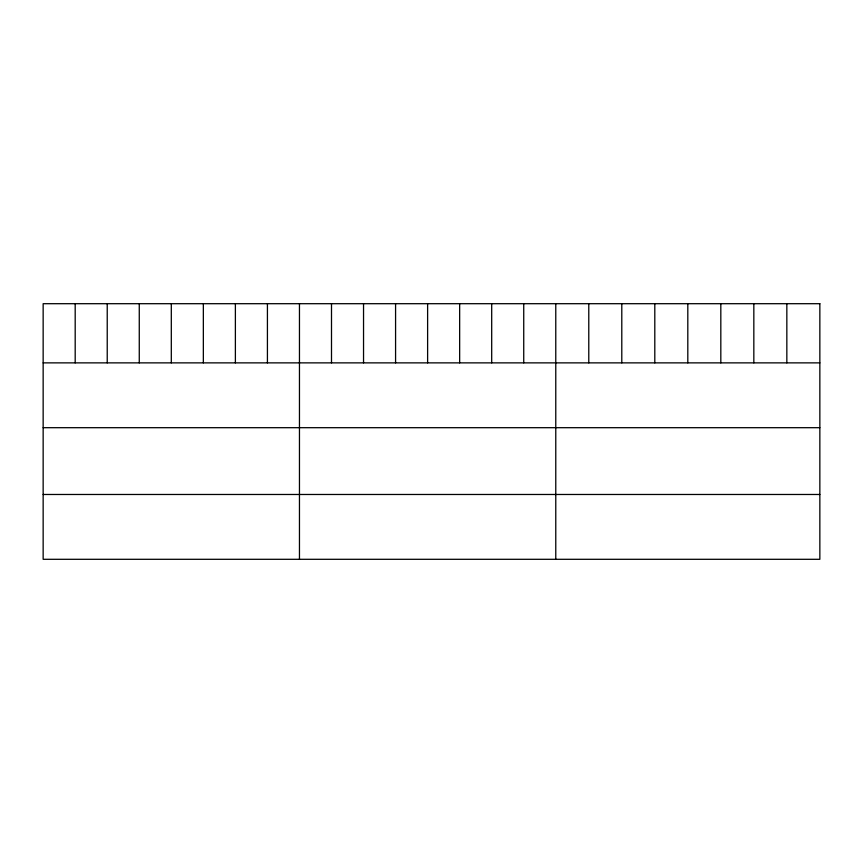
<?xml version="1.0" encoding="UTF-8"?>
<svg xmlns="http://www.w3.org/2000/svg" width="863" height="863" viewBox="0 0 863 863"><rect width="100%" height="100%" fill="white"/><g stroke="black" fill="none" stroke-linecap="round" stroke-linejoin="round"><path stroke-width="1.29" d="M43.15 362.87L819.85 362.87M43.15 427.692L819.85 427.692M43.15 494.477L819.85 494.477M786.84 303.7L786.84 362.87M753.831 303.7L753.831 362.87M720.821 303.7L720.821 362.87M687.811 303.7L687.811 362.87M654.801 303.7L654.801 362.87M621.792 303.7L621.792 362.87M588.782 303.7L588.782 362.87M555.772 303.7L555.772 559.3M523.733 303.7L523.733 362.87M491.694 303.7L491.694 362.87M459.655 303.7L459.655 362.87M427.617 303.7L427.617 362.87M395.578 303.7L395.578 362.87M363.539 303.7L363.539 362.87M331.5 303.7L331.5 362.87M299.461 303.7L299.461 559.3M267.422 303.7L267.422 362.87M235.383 303.7L235.383 362.87M203.344 303.7L203.344 362.87M171.306 303.7L171.306 362.87M139.267 303.7L139.267 362.87M107.228 303.7L107.228 362.87M75.189 303.7L75.189 362.87M819.85 303.7L43.15 303.7L43.15 559.3L819.85 559.3L819.85 303.7"/></g></svg>
